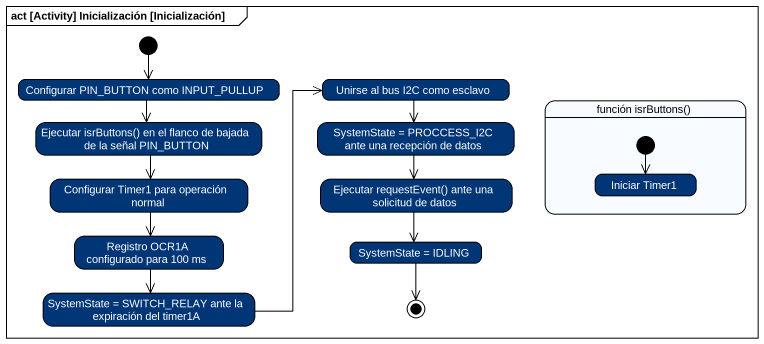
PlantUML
@startuml
mainframe act [Activity] Inicialización [Inicialización]
hide empty description
state "Configurar PIN_BUTTON como INPUT_PULLUP" as Configurar_PIN_BUTTON_como #003576
state "Unirse al bus I2C como esclavo" as Unirse_al_bus_I2C_como #003576
state "Ejecutar isrButtons() en el flanco de bajada de la señal PIN_BUTTON" as Ejecutar_isrButtons_en_el #003576
state "SystemState = PROCCESS_I2C ante una recepción de datos" as SystemState_PROCCESS_I2C #003576
state "función isrButtons()" as función_isrButtons {
  state "Iniciar Timer1" as Iniciar_Timer1 #003576
  [*] --> Iniciar_Timer1
}
state "Configurar Timer1 para operación normal" as Configurar_Timer1_para #003576
state "Ejecutar requestEvent() ante una solicitud de datos" as Ejecutar_requestEvent_ante #003576
state "Registro OCR1A configurado para 100 ms" as Registro_OCR1A_configurado #003576
state "SystemState = IDLING" as SystemState_IDLING #003576
state "SystemState = SWITCH_RELAY ante la expiración del timer1A" as SystemState_SWITCH_RELAY #003576
[*] --> Configurar_PIN_BUTTON_como
Configurar_PIN_BUTTON_como --> Ejecutar_isrButtons_en_el
Unirse_al_bus_I2C_como --> SystemState_PROCCESS_I2C
Ejecutar_isrButtons_en_el --> Configurar_Timer1_para
SystemState_PROCCESS_I2C --> Ejecutar_requestEvent_ante
Configurar_Timer1_para --> Registro_OCR1A_configurado
Ejecutar_requestEvent_ante --> SystemState_IDLING
Registro_OCR1A_configurado --> SystemState_SWITCH_RELAY
SystemState_SWITCH_RELAY -up-> Unirse_al_bus_I2C_como
SystemState_IDLING --> [*]
@enduml
